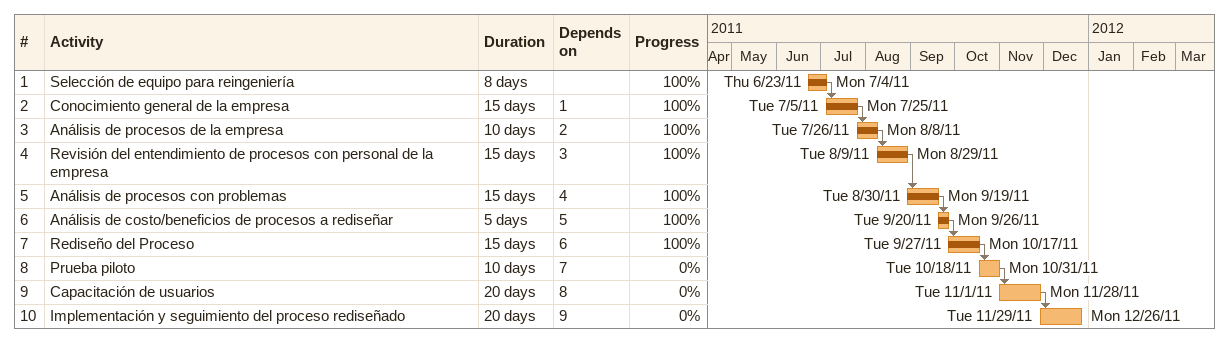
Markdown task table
| ID | Task | Duration | Start | Finish | Predecessors | % complete |
|---|---|---|---|---|---|---|
| 1 | Selección de equipo para reingeniería | 8d | 2011-06-23 | 2011-07-04 |  | 100 |
| 2 | Conocimiento general de la empresa | 15d | 2011-07-05 | 2011-07-25 | 1 | 100 |
| 3 | Análisis de procesos de la empresa | 10d | 2011-07-26 | 2011-08-08 | 2 | 100 |
| 4 | Revisión del entendimiento de procesos con personal de la empresa | 15d | 2011-08-09 | 2011-08-29 | 3 | 100 |
| 5 | Análisis de procesos con problemas | 15d | 2011-08-30 | 2011-09-19 | 4 | 100 |
| 6 | Análisis de costo/beneficios de procesos a rediseñar | 5d | 2011-09-20 | 2011-09-26 | 5 | 100 |
| 7 | Rediseño del Proceso | 15d | 2011-09-27 | 2011-10-17 | 6 | 100 |
| 8 | Prueba piloto | 10d | 2011-10-18 | 2011-10-31 | 7 | 0 |
| 9 | Capacitación de usuarios | 20d | 2011-11-01 | 2011-11-28 | 8 | 0 |
| 10 | Implementación y seguimiento del proceso rediseñado | 20d | 2011-11-29 | 2011-12-26 | 9 | 0 |
